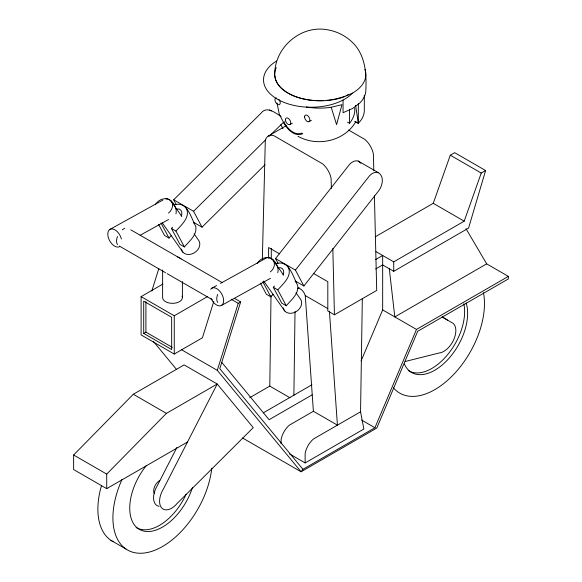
<?xml version="1.0" encoding="UTF-8"?>
<svg xmlns="http://www.w3.org/2000/svg" width="582" height="582" viewBox="0 0 582 582"><rect width="100%" height="100%" fill="white"/><g stroke="black" fill="none" stroke-linecap="round" stroke-linejoin="round"><path stroke-width="0.87" d="M249.663 397.724L269.786 386.099L271.016 295.816M293.881 395.462L295.023 311.494M289.632 453.982L305.143 462.93L363.866 429.029L360.556 411.801L362.324 298.464M262.337 259.376L265.312 140.524A16.143 9.319 60 0 1 273.766 135.65L322.668 163.884A16.143 9.319 60 0 1 331.122 178.521L331.369 188.517M274.682 74.496C274.588 47.95 299.861 25.492 326.167 29.551C337.08 31.144 347.01 36.302 354.453 44.487C365.416 56.883 366.616 74.161 365.852 89.926A45.585 26.321 0 0 1 359.741 103.087L352.503 108.536L343.06 112.719L343.06 100.009M181.206 216.075C183.017 212.896 181.097 207.927 176.906 208.974M283.063 274.886C284.874 271.699 282.954 266.731 278.763 267.785M375.31 236.772L433.248 203.314L450.293 155.198L454.666 152.673L485.606 170.541L468.561 228.108L393.723 271.314L382.672 264.934L375.616 269.008M151.822 290.978L158.806 268.637M213.769 301.461L202.412 337.793L174.258 354.052L141.106 334.912L141.106 296.631L162.873 284.06M465.978 228.682L486.683 263.864L508.37 276.385L508.37 278.938L417.694 331.289L376.78 428.061L301.076 471.769L217.29 370.356L238.234 303.338L240.65 301.942L234.408 298.34M240.65 301.942L219.792 368.682L302.931 469.31L301.076 471.769L242.541 437.977M376.037 251.657L393.723 261.864L464.196 221.182L481.234 173.058L485.606 170.541M361.116 360.891L382.672 309.908L382.672 255.483L375.616 259.565M302.931 469.31L374.917 427.748L416.494 329.434L508.37 276.385M176.899 447.456L157.467 485.352A16.973 9.799 -60 0 0 159.104 506.311M355.609 122.125C343.998 141.339 317.183 147.071 297.955 136.29M278.08 263.377L275.541 258.612L349.542 164.415C351.703 162.072 354.911 160.072 358.206 161.054L378.096 172.534C385.08 176.47 382.301 186.822 377.9 191.791L303.899 285.988L295.481 281.128M303.899 285.988L295.43 270.092L369.432 175.902C371.592 173.552 374.808 171.552 378.096 172.534M173.858 204.988C187.309 200.259 191.027 217.872 195.807 226.565C197.138 235.23 189.325 241.064 184.407 246.943L179.918 244.353L171.45 228.464L172.57 227.206M158.58 224.339L164.51 235.463L168.998 238.053L171.239 235.543M184.407 246.943L175.931 231.054C181.38 224.907 191.092 216.831 186.029 207.694M275.715 263.799C289.167 259.07 292.892 276.676 297.671 285.369C298.995 294.034 291.182 299.868 286.264 305.754L281.775 303.164L273.307 287.268L274.428 286.017M260.445 283.143L266.374 294.266L270.856 296.856L273.096 294.347M286.264 305.754L277.796 289.858C283.245 283.71 292.95 275.635 287.886 266.498M73.63 455L133.3 394.261L184.138 364.914L217.232 384.018L253.265 427.632L177.11 503.488A16.973 9.799 -60 0 1 161.738 507.991A16.973 9.799 -60 0 1 163.484 488.822L217.232 384.018L166.394 413.366L106.724 474.104L106.724 488.654L73.63 469.55L73.63 455L106.724 474.104M176.222 204.566L173.683 199.801L260.947 113.264C266.702 105.524 275.308 112.843 281.084 116.524M264.919 164.822L202.041 227.176L193.573 211.288L265.436 140.022M269.284 136.203L282.939 122.824M283.456 122.576L284.54 123.202C287.974 128.789 294.405 135.875 301.658 133.089L302.749 133.715C294.55 137.447 287.159 128.957 283.456 122.576L284.787 121.805M268.338 136.013L286.344 125.617M289.952 124.533L292.302 123.18M309.1 121.667L311.377 120.35M143.703 333.406L171.654 349.542L171.654 317.27L143.703 301.134L143.703 333.406L145.915 332.133L172.308 347.367M141.106 296.631L174.258 315.771L207.687 296.471M297.628 288.49L299.17 287.603M313.793 273.598L327.812 281.688L327.812 310.977L334.439 314.811L376.714 290.403L374.415 195.908M486.683 263.864L394.8 316.914L389.3 268.76M106.724 488.654L187.484 442.029M263.399 412.784L311.916 384.775M312.148 394.851L269.11 419.695L221.706 362.317M329.427 311.254L337.422 425.151L313.392 411.278L289.392 425.129A15.823 9.137 -60 0 0 281.106 439.483L281.106 443.833M360.556 411.801L313.429 439.01A15.823 9.137 -60 0 0 305.143 453.363L305.143 462.93M109.954 229.381L162.822 200.106M140.16 235.266L168.569 219.53M211.812 288.192L216.548 285.566M220.498 283.383L266.265 258.037A9.887 5.827 61 0 1 274.726 261.616A9.887 5.827 61 0 1 277.825 272.674M221.502 305.434L270.426 278.342M364.972 69.353A45.585 26.321 0 0 1 352.503 93.105L343.06 97.281A45.585 26.321 0 0 1 292.513 95.375A45.585 26.321 0 0 1 276.239 67.679M405.167 361.502L439.104 352.983A16.973 9.799 -60 0 0 454.156 338.659A16.973 9.799 -60 0 0 451.283 322.348L442.08 316.739M331.194 107.255L341.976 104.673L336.585 124.643L331.194 107.255A44.69 25.797 0 0 1 306.35 106.964M354.714 121.653L358.33 123.253A44.69 25.797 0 0 0 364.317 110.354L364.317 95.266M450.293 155.198L481.234 173.058M355.202 121.449L358.33 123.253L358.33 103.37M347.49 122.118L349.535 123.297A14.135 8.163 -60 0 0 354.664 108.085M348.64 130.062L364.943 139.476A16.143 9.319 60 0 1 373.397 154.121L373.797 170.475M433.248 203.314L464.196 221.182M382.672 309.908L416.494 329.434M279.527 253.817L268.622 247.525L268.622 258.175M173.683 199.801L193.573 211.288M275.541 258.612L295.43 270.092M193.624 222.317L202.041 227.176M298.231 288.155A7.617 4.401 60 0 1 305.266 295.569L327.746 308.547M171.45 228.464L175.931 231.054M273.307 287.268L277.796 289.858M130.826 229.846L222.419 282.728M231.163 299.25L238.234 303.338M119.375 246.07L165.557 272.74M167.129 273.642L212.532 299.854M361.553 420.029L374.917 427.748M269.786 386.099L289.945 397.739M181.388 349.637L217.29 370.356M133.3 394.261L166.394 413.366M110.871 540.307L125.916 548.993M358.206 161.054L360.884 163.302M269.604 109.896L271.387 110.973M442.967 317.474L445.266 318.878A16.973 9.799 -60 0 1 447.449 320.209M295.154 281.317L296.362 282.394M193.297 222.513L194.497 223.583M153.524 341.59L176.637 369.563M272.849 259.805L273.882 261.267M274.908 262.729L283.638 275.155M295.969 292.695L300.079 298.544A9.887 7.799 -35.1 0 1 295.831 311.836A9.887 7.799 -35.1 0 1 283.288 307.951M263.697 281.041L284.765 311.006M170.992 201.001L172.017 202.463M173.05 203.926L181.78 216.351M194.112 233.891L198.222 239.74A9.887 7.799 -35.1 0 1 193.966 253.032A9.887 7.799 -35.1 0 1 181.431 249.147M162.356 222.964L182.901 252.202M280.837 124.744L282.954 128.724M262.809 281.761L270.856 296.856M160.952 222.95L168.998 238.053M283.441 122.125L279.28 114.276L277.061 103.072M355.58 105.306L358.33 123.253M305.266 295.569L313.392 411.278M332.824 248.485L334.439 314.811M393.723 261.864L393.723 271.314M349.535 109.132L349.535 123.297M271.285 248.434L271.285 259.085M182.399 281.535L182.399 297.635M174.258 315.771L174.258 354.052M162.618 269.903L162.618 297.635A9.887 5.711 0 0 0 173.8 303.295A9.887 5.711 0 0 0 182.057 296.158M145.915 301.658L145.915 332.133M352.503 93.105A47.44 27.39 0 0 1 282.983 101.974A47.44 27.39 0 0 1 276.508 61.037M348.363 94.619A44.69 25.797 0 0 1 346.05 95.666M344.449 96.314A44.69 25.797 0 0 1 341.976 97.201M341.197 97.456A44.69 25.797 0 0 1 332.06 99.638M331.194 99.777A44.69 25.797 0 0 1 325.913 100.402M323.214 100.577A44.69 25.797 0 0 1 274.966 75.696M278.916 99.427A3.754 2.168 60 0 1 279.622 104.454A3.754 2.168 60 0 1 275.562 102.112A3.754 2.168 60 0 1 276.268 97.892M466.167 302.989A46.407 26.794 -60 0 1 445.761 361.72A46.407 26.794 -60 0 1 404.337 363.925M463.825 303.76A46.407 26.794 -60 0 1 447.449 354.86A46.407 26.794 -60 0 1 408.295 370.574M483.431 292.622A70.204 40.529 -60 0 1 453.807 374.313A70.204 40.529 -60 0 1 393.316 387.714M192.416 487.636A46.407 26.794 -60 0 1 140.4 529.911A46.407 26.794 -60 0 1 146.366 465.549M186.167 494.205A46.407 26.794 -60 0 1 136.057 527.452M154.325 493.572A8.315 4.801 -60 0 1 159.81 480.492M211.761 468.299A70.204 40.529 -60 0 1 144.372 553.002A70.204 40.529 -60 0 1 122.096 479.313M113.134 541.675A70.204 40.529 -60 0 1 101.508 485.519M177.452 256.902A9.887 5.711 0 0 1 181.067 258.99M217.683 302.444A9.887 5.711 -60 0 1 217.683 294.368M117.477 244.585A9.887 5.711 -60 0 1 117.477 236.518M122.315 229.803A9.887 5.711 -60 0 1 124.752 228.406M257.251 263.377A9.887 7.799 -35.1 0 1 271.547 258.692A9.887 7.799 -35.1 0 1 270.383 271.889M210.677 289.239A9.887 5.827 61 0 1 221.109 292.921A9.887 5.827 61 0 1 221.349 305.514A9.887 5.827 61 0 1 210.851 298.18M155.394 204.566A9.887 7.799 -35.1 0 1 169.689 199.881A9.887 7.799 -35.1 0 1 168.518 213.085M165.877 198.775A9.887 5.827 61 0 1 173.618 203.838A9.887 5.827 61 0 1 175.968 213.863M119.645 246.623A9.887 5.827 61 0 1 109.103 239.631A9.887 5.827 61 0 1 111.606 228.908A9.887 5.827 61 0 1 121.42 239.013M304.575 116.887A3.754 2.168 60 0 0 308.547 121.842A3.754 2.168 60 0 0 308.547 116.531A3.754 2.168 60 0 0 304.575 116.887M285.427 119.754A3.754 2.168 60 0 0 289.407 124.708A3.754 2.168 60 0 0 289.407 119.405A3.754 2.168 60 0 0 285.427 119.754"/></g></svg>
